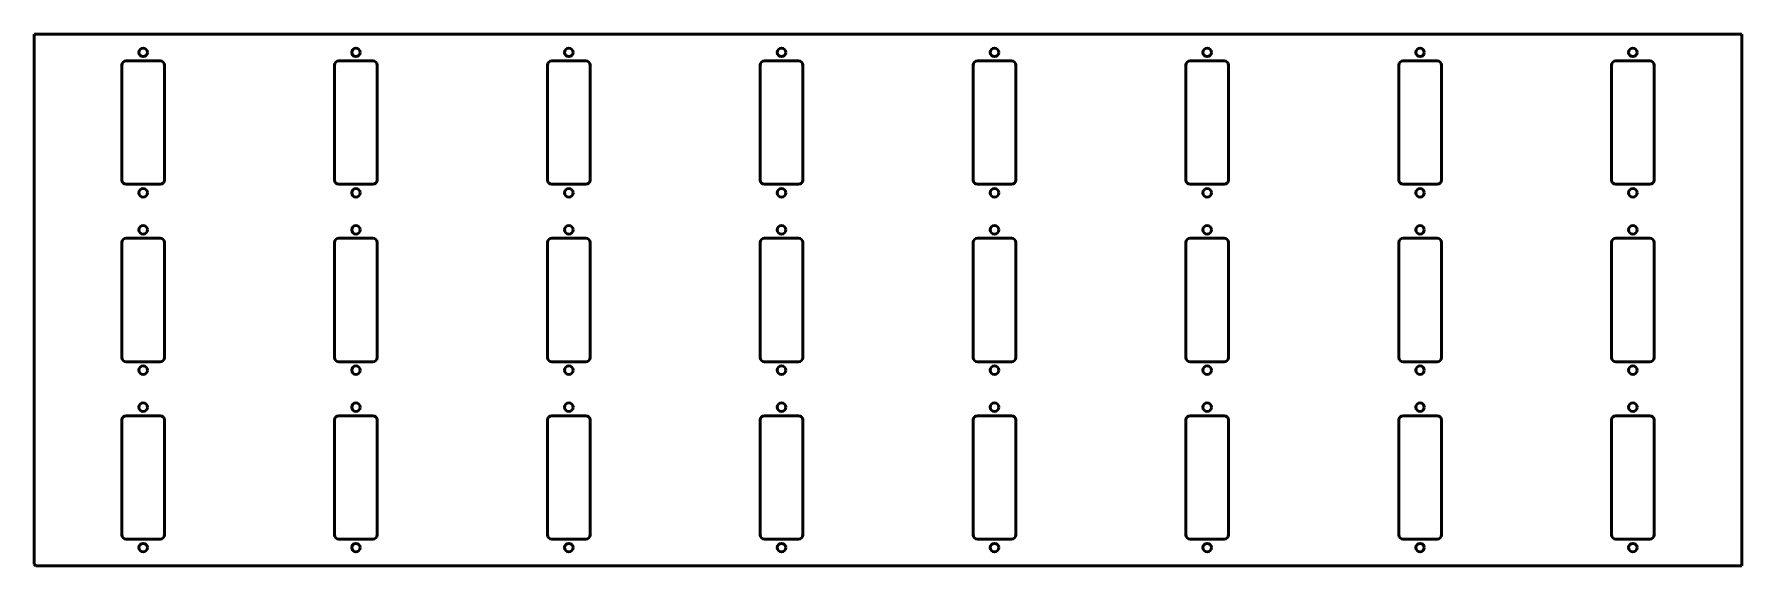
# Model space of a CAD drawing. Header units: millimetres. Extents: x 0 to 2006, y -418 to 207.
import ezdxf

# ---------------------------------------------------------------- set-up
doc = ezdxf.new("R2010")
doc.units = ezdxf.units.MM
doc.layers.add('IV_INTERIOR_PROFILES', color=7, linetype='Continuous', lineweight=50)
doc.layers.add('IV_OUTER_PROFILE', color=7, linetype='Continuous', lineweight=50)

msp = doc.modelspace()

# ---------------------------------------------------------------- linework, layer by layer
at = {"layer": 'IV_INTERIOR_PROFILES'}
for p, q in [((103, 35.6), (103, 170.6)), ((108, 175.6), (148, 175.6)), ((153, 170.6), (153, 35.6)), ((353, 35.6), (353, 170.6)), ((358, 175.6), (398, 175.6)), ((403, 170.6), (403, 35.6)), ((603, 35.6), (603, 170.6)), ((608, 175.6), (648, 175.6)), ((653, 170.6), (653, 35.6)), ((853, 35.6), (853, 170.6)), ((858, 175.6), (898, 175.6)), ((903, 170.6), (903, 35.6)), ((1103, 35.6), (1103, 170.6)), ((1108, 175.6), (1148, 175.6)), ((1153, 170.6), (1153, 35.6)), ((1353, 35.6), (1353, 170.6)), ((1358, 175.6), (1398, 175.6)), ((1403, 170.6), (1403, 35.6)), ((1603, 35.6), (1603, 170.6)), ((1608, 175.6), (1648, 175.6)), ((1653, 170.6), (1653, 35.6)), ((1853, 35.6), (1853, 170.6)), ((1858, 175.6), (1898, 175.6)), ((1903, 170.6), (1903, 35.6)), ((148, 30.6), (108, 30.6)), ((398, 30.6), (358, 30.6)), ((648, 30.6), (608, 30.6)), ((898, 30.6), (858, 30.6)), ((1148, 30.6), (1108, 30.6)), ((1398, 30.6), (1358, 30.6)), ((1648, 30.6), (1608, 30.6)), ((1898, 30.6), (1858, 30.6)), ((103, -172.9), (103, -37.9)), ((108, -32.9), (148, -32.9)), ((153, -37.9), (153, -172.9)), ((353, -172.9), (353, -37.9)), ((358, -32.9), (398, -32.9)), ((403, -37.9), (403, -172.9)), ((603, -172.9), (603, -37.9)), ((608, -32.9), (648, -32.9)), ((653, -37.9), (653, -172.9)), ((853, -172.9), (853, -37.9)), ((858, -32.9), (898, -32.9)), ((903, -37.9), (903, -172.9)), ((1103, -172.9), (1103, -37.9)), ((1108, -32.9), (1148, -32.9)), ((1153, -37.9), (1153, -172.9)), ((1353, -172.9), (1353, -37.9)), ((1358, -32.9), (1398, -32.9)), ((1403, -37.9), (1403, -172.9)), ((1603, -172.9), (1603, -37.9)), ((1608, -32.9), (1648, -32.9)), ((1653, -37.9), (1653, -172.9)), ((1853, -172.9), (1853, -37.9)), ((1858, -32.9), (1898, -32.9)), ((1903, -37.9), (1903, -172.9)), ((148, -177.9), (108, -177.9)), ((398, -177.9), (358, -177.9)), ((648, -177.9), (608, -177.9)), ((898, -177.9), (858, -177.9)), ((1148, -177.9), (1108, -177.9)), ((1398, -177.9), (1358, -177.9)), ((1648, -177.9), (1608, -177.9)), ((1898, -177.9), (1858, -177.9)), ((103, -381.4), (103, -246.4)), ((108, -241.4), (148, -241.4)), ((153, -246.4), (153, -381.4)), ((353, -381.4), (353, -246.4)), ((358, -241.4), (398, -241.4)), ((403, -246.4), (403, -381.4)), ((603, -381.4), (603, -246.4)), ((608, -241.4), (648, -241.4)), ((653, -246.4), (653, -381.4)), ((853, -381.4), (853, -246.4)), ((858, -241.4), (898, -241.4)), ((903, -246.4), (903, -381.4)), ((1103, -381.4), (1103, -246.4)), ((1108, -241.4), (1148, -241.4)), ((1153, -246.4), (1153, -381.4)), ((1353, -381.4), (1353, -246.4)), ((1358, -241.4), (1398, -241.4)), ((1403, -246.4), (1403, -381.4)), ((1603, -381.4), (1603, -246.4)), ((1608, -241.4), (1648, -241.4)), ((1653, -246.4), (1653, -381.4)), ((1853, -381.4), (1853, -246.4)), ((1858, -241.4), (1898, -241.4)), ((1903, -246.4), (1903, -381.4)), ((148, -386.4), (108, -386.4)), ((398, -386.4), (358, -386.4)), ((648, -386.4), (608, -386.4)), ((898, -386.4), (858, -386.4)), ((1148, -386.4), (1108, -386.4)), ((1398, -386.4), (1358, -386.4)), ((1648, -386.4), (1608, -386.4)), ((1898, -386.4), (1858, -386.4))]:
    msp.add_line(p, q, dxfattribs=at)
for centre in [(128, 185.6), (378, 185.6), (628, 185.6), (878, 185.6), (1128, 185.6), (1378, 185.6), (1628, 185.6), (1878, 185.6), (128, 20.6), (378, 20.6), (628, 20.6), (878, 20.6), (1128, 20.6), (1378, 20.6), (1628, 20.6), (1878, 20.6), (128, -22.9), (378, -22.9), (628, -22.9), (878, -22.9), (1128, -22.9), (1378, -22.9), (1628, -22.9), (1878, -22.9), (128, -187.9), (378, -187.9), (628, -187.9), (878, -187.9), (1128, -187.9), (1378, -187.9), (1628, -187.9), (1878, -187.9), (128, -231.4), (378, -231.4), (628, -231.4), (878, -231.4), (1128, -231.4), (1378, -231.4), (1628, -231.4), (1878, -231.4), (128, -396.4), (378, -396.4), (628, -396.4), (878, -396.4), (1128, -396.4), (1378, -396.4), (1628, -396.4), (1878, -396.4)]:
    msp.add_circle(centre, 5, dxfattribs=at)
for centre, start, end in [((108, 170.6), 90, 180), ((148, 170.6), 0, 90), ((358, 170.6), 90, 180), ((398, 170.6), 0, 90), ((608, 170.6), 90, 180), ((648, 170.6), 0, 90), ((858, 170.6), 90, 180), ((898, 170.6), 0, 90), ((1108, 170.6), 90, 180), ((1148, 170.6), 0, 90), ((1358, 170.6), 90, 180), ((1398, 170.6), 0, 90), ((1608, 170.6), 90, 180), ((1648, 170.6), 0, 90), ((1858, 170.6), 90, 180), ((1898, 170.6), 0, 90), ((108, 35.6), 180, 270), ((148, 35.6), 270, 0), ((358, 35.6), 180, 270), ((398, 35.6), 270, 0), ((608, 35.6), 180, 270), ((648, 35.6), 270, 0), ((858, 35.6), 180, 270), ((898, 35.6), 270, 0), ((1108, 35.6), 180, 270), ((1148, 35.6), 270, 0), ((1358, 35.6), 180, 270), ((1398, 35.6), 270, 0), ((1608, 35.6), 180, 270), ((1648, 35.6), 270, 0), ((1858, 35.6), 180, 270), ((1898, 35.6), 270, 0), ((108, -37.9), 90, 180), ((148, -37.9), 0, 90), ((358, -37.9), 90, 180), ((398, -37.9), 0, 90), ((608, -37.9), 90, 180), ((648, -37.9), 360, 90), ((858, -37.9), 90, 180), ((898, -37.9), 360, 90), ((1108, -37.9), 90, 180), ((1148, -37.9), 360, 90), ((1358, -37.9), 90, 180), ((1398, -37.9), 360, 90), ((1608, -37.9), 90, 180), ((1648, -37.9), 360, 90), ((1858, -37.9), 90, 180), ((1898, -37.9), 360, 90), ((108, -172.9), 180, 270), ((148, -172.9), 270, 0), ((358, -172.9), 180, 270), ((398, -172.9), 270, 0), ((608, -172.9), 180, 270), ((648, -172.9), 270, 0), ((858, -172.9), 180, 270), ((898, -172.9), 270, 0), ((1108, -172.9), 180, 270), ((1148, -172.9), 270, 0), ((1358, -172.9), 180, 270), ((1398, -172.9), 270, 0), ((1608, -172.9), 180, 270), ((1648, -172.9), 270, 0), ((1858, -172.9), 180, 270), ((1898, -172.9), 270, 0), ((108, -246.4), 90, 180), ((148, -246.4), 0, 90), ((358, -246.4), 90, 180), ((398, -246.4), 0, 90), ((608, -246.4), 90, 180), ((648, -246.4), 0, 90), ((858, -246.4), 90, 180), ((898, -246.4), 0, 90), ((1108, -246.4), 90, 180), ((1148, -246.4), 0, 90), ((1358, -246.4), 90, 180), ((1398, -246.4), 0, 90), ((1608, -246.4), 90, 180), ((1648, -246.4), 0, 90), ((1858, -246.4), 90, 180), ((1898, -246.4), 0, 90), ((108, -381.4), 180, 270), ((148, -381.4), 270, 0), ((358, -381.4), 180, 270), ((398, -381.4), 270, 0), ((608, -381.4), 180, 270), ((648, -381.4), 270, 0), ((858, -381.4), 180, 270), ((898, -381.4), 270, 0), ((1108, -381.4), 180, 270), ((1148, -381.4), 270, 0), ((1358, -381.4), 180, 270), ((1398, -381.4), 270, 0), ((1608, -381.4), 180, 270), ((1648, -381.4), 270, 0), ((1858, -381.4), 180, 270), ((1898, -381.4), 270, 0)]:
    msp.add_arc(centre, 5, start, end, dxfattribs=at)
at = {"layer": 'IV_OUTER_PROFILE'}
for p, q in [((0, -415.8), (0, 207)), ((0, 207), (2006, 207)), ((2006, 207), (2006, -417.8)), ((2, -417.8), (0, -415.8)), ((2006, -417.8), (2, -417.8))]:
    msp.add_line(p, q, dxfattribs=at)

doc.saveas('drawing.dxf')
